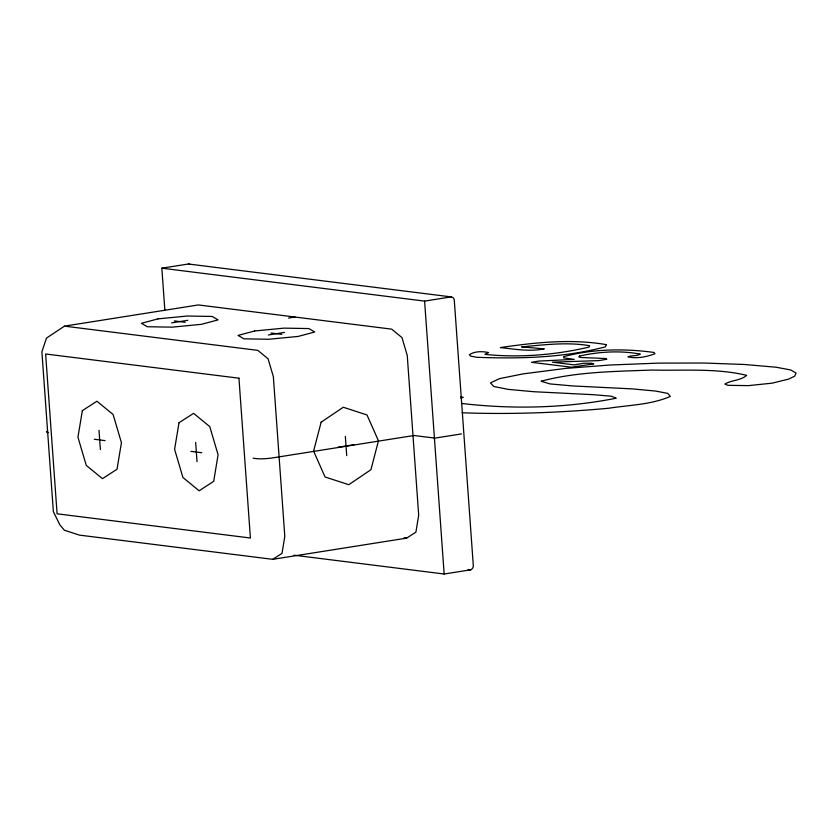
<?xml version="1.0" encoding="UTF-8"?>
<svg xmlns="http://www.w3.org/2000/svg" width="838" height="838" viewBox="0 0 838 838"><rect width="100%" height="100%" fill="white"/><g stroke="black" fill="none" stroke-linecap="round" stroke-linejoin="round"><path stroke-width="1.26" d="M64.463 326.139L46.446 338.123L41.9 351.813L53.36 511.62L59.833 524.818L64.369 530.224L79.442 535.115L272.769 559.334L406.65 538.122L415.899 532.14L418.696 515.265L407.247 355.459L401.957 337.567L391.671 329.145L198.355 304.938L64.463 326.139L257.779 350.357L268.066 358.779L273.356 376.671L284.805 536.477L282.008 553.352L272.769 559.334M460.827 398.134L463.215 397.359L460.732 396.657M164.835 309.976L161.839 268.191L188.403 263.991L451.169 296.893A4.316 3.582 -82.9 0 1 454.259 299.847L473.334 565.975A4.316 3.582 -82.9 0 1 470.736 569.819L444.161 574.009L294.012 555.206M171.664 322.871L187.827 320.315M288.534 318.073L295.018 317.036M161.839 268.191L424.604 301.104L451.169 296.893M268.317 334.98L284.48 332.414M337.944 447.251L354.107 444.685M461.508 433.906L434.943 438.117L414.035 435.498L272.57 457.904A11.742 1.529 -4.1 0 1 256.313 458.627L253.16 458.229M462.199 412.788C511.002 414.538 559.899 412.694 608.524 408.263C629.16 405.026 650.958 404.859 670.358 396.405L667.802 393.399L655.536 391.042L632.501 388.905L572.543 385.93L549.938 383.909L541.076 381.206C577.173 371.622 614.914 371.517 651.995 370.04C683.473 370.878 715.841 367.934 746.668 375.351C740.509 380.766 731.668 379.949 724.849 384.055L727.929 385.323L748.449 385.627L772.186 383.155L788.705 379.059L794.696 376.168L796.1 373.057L790.705 369.967L776.218 367.233L744.416 364.488L704.213 363.032L658.574 363.116L610.305 365.001L565.524 368.416L523.038 373.884L499.689 378.608L490.471 382.861L493.833 386.507L508.237 389.377L533.733 391.713L593.409 394.698L611.331 396.196L616.244 398.197C565.744 408.221 512.908 409.457 461.832 403.476M174.325 320.912L185.156 322.274M270.988 333.021L281.819 334.372M94.275 439.269L105.106 440.62M190.928 451.378L201.759 452.73M404.063 537.797L406.65 538.122M468.138 569.494L470.736 569.819M424.604 301.104L444.161 574.009M345.34 436.326L346.723 455.61M195.652 442.412L197.035 461.696M98.999 430.303L100.382 449.587M188.403 263.991A4.316 3.582 -82.9 0 1 189.765 264.42M48.426 432.597A11.742 1.529 -4.1 0 1 47.64 431.109M82.344 410.641L77.944 437.227L86.272 465.394L102.466 478.666L117.027 469.249L121.437 442.674L113.099 414.496L96.915 401.234L82.344 410.641M179.007 422.75L174.597 449.325L182.935 477.503L199.119 490.775L213.69 481.358L218.09 454.772L209.762 426.605L193.568 413.333L179.007 422.75M321.132 422.226L313.59 451.106L325.05 476.979L348.807 484.689L370.93 469.709L378.462 440.83L367.002 414.957L343.255 407.247L321.132 422.226M606.387 344.659L605.308 346.88C563.555 357.878 519.539 358.915 476.581 357.271L470.684 356.108L469.332 354.778C474.696 351.049 482.531 351.248 488.596 352.557L484.982 354.38C519.445 357.931 555.185 355.008 588.936 347.11L589.711 345.727C567.274 341.873 544.103 344.795 521.571 346.89L544.302 348.838C529.972 351.866 514.626 349.142 500.401 347.571C535.252 342.47 571.506 338.552 606.387 344.659M579.54 356.035L578.775 356.862L581.101 357.501L606.115 358.538L606.838 359.251L598.845 360.602L552.378 362.163L574.061 364.876L583.824 363.252L591.722 363.273L593.754 363.933L571.39 367.212L531.502 362.32L538.666 361.084L574.24 359.376L563.691 357.92L563.66 356.674C592.77 348.828 624.174 348.357 653.975 352.452L654.97 353.709C646.842 356.862 636.231 358.989 627.955 356.758C631.936 355.061 636.545 356.464 640.305 354.128C620.403 350.368 599.285 351.635 579.54 356.035M157.994 318.869L141.423 323.3L147.299 326.726L172.178 327.155L201.487 324.316L218.058 319.886L212.182 316.45L187.303 316.031L157.994 318.869M254.658 330.979L238.086 335.41L243.963 338.835L268.841 339.254L298.15 336.426L314.711 331.995L308.834 328.559L283.967 328.14L254.658 330.979M238.945 378.2L45.629 353.992L57.089 513.799L250.405 538.006L238.945 378.2"/></g></svg>
